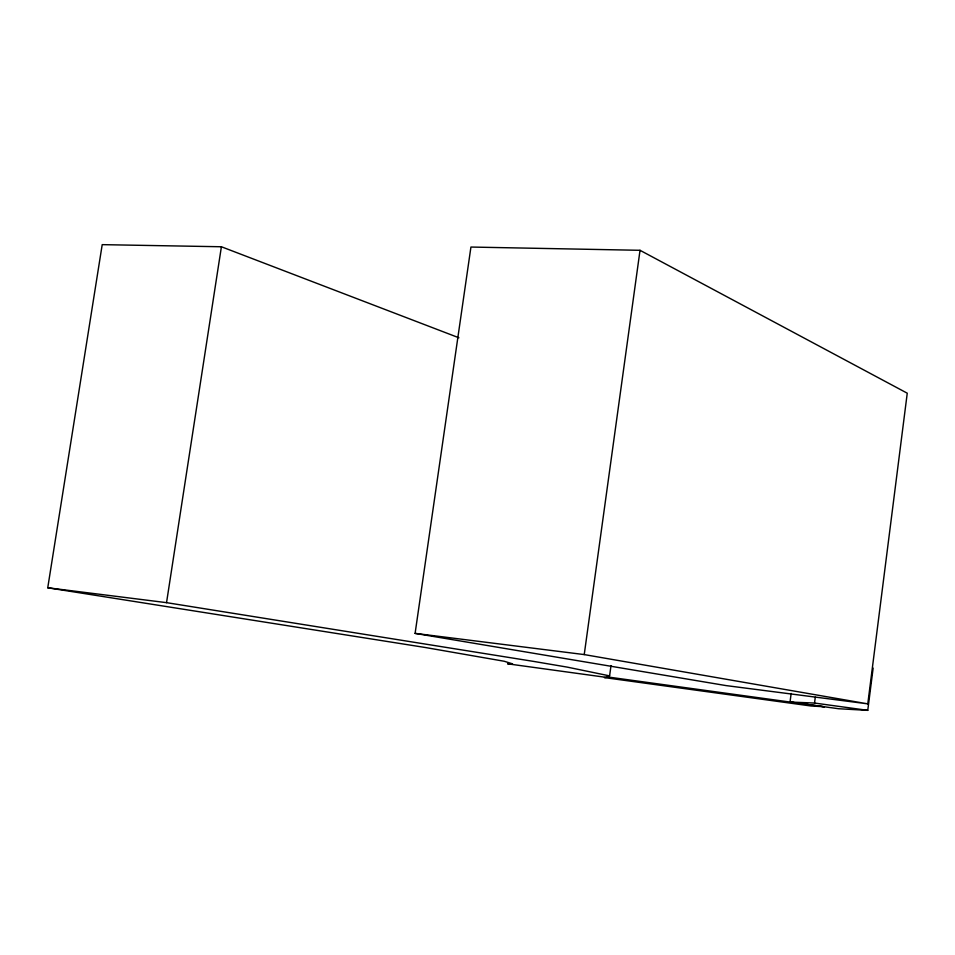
<?xml version="1.0" encoding="UTF-8"?>
<svg xmlns="http://www.w3.org/2000/svg" width="955" height="955" viewBox="0 0 955 955"><rect width="100%" height="100%" fill="white"/><g stroke="black" fill="none" stroke-linecap="round" stroke-linejoin="round"><path stroke-width="1.43" d="M867.785 703.859L907.25 393.197L640.029 250.306L470.934 247.047L415.103 633.38L725.991 685.583L867.785 703.859L584.233 654.581L415.103 633.38M791.146 693.473L790.036 702.056L838.693 708.741L867.761 710.353L873.133 668.106M790.036 702.056L814.531 703.047L815.284 697.21M458.901 337.772L221.393 246.76L102.209 244.647L47.75 587.779L425.19 647.478L504.216 661.254L512.525 663.856L507.571 663.809L606.186 677.37L609.6 675.889L611.009 665.587M584.233 654.581L640.029 250.306M47.75 587.779L166.54 602.653L221.393 246.76M814.531 703.047L867.761 710.353M166.54 602.653L533.63 661.409L567.222 667.115L609.6 675.889M608.478 677.071L604.443 677.596L811.141 706.008L824.38 706.772L608.478 677.071"/></g></svg>
